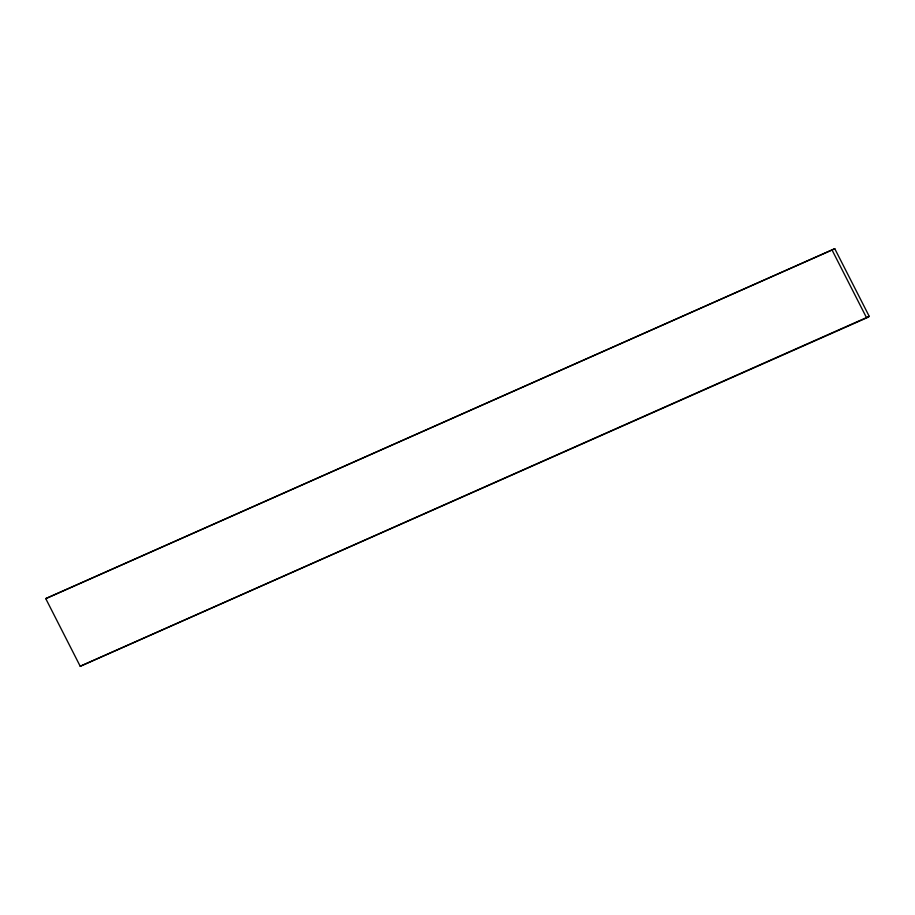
<?xml version="1.0" encoding="UTF-8"?>
<svg xmlns="http://www.w3.org/2000/svg" width="915" height="915" viewBox="0 0 915 915"><rect width="100%" height="100%" fill="white"/><g stroke="black" fill="none" stroke-linecap="round" stroke-linejoin="round"><path stroke-width="1.37" d="M45.75 598.616L834.777 248.72L869.25 316.384L866.631 317.894L80.223 666.28L45.75 598.616L834.777 248.72M80.223 666.28L869.25 316.384M832.158 250.23L866.631 317.894"/></g></svg>
